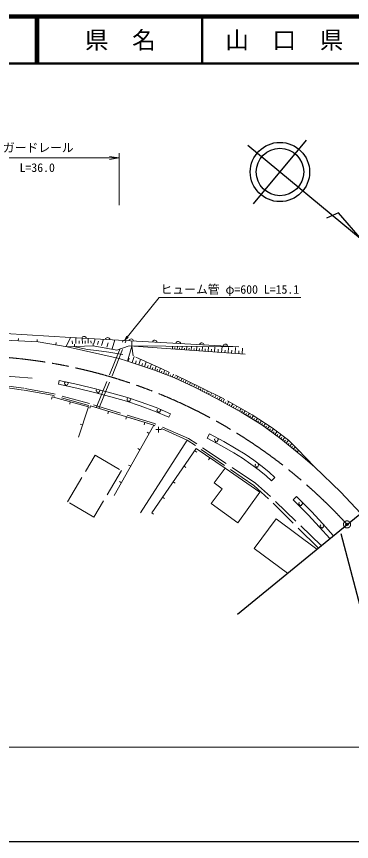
# Model space of a CAD drawing. Units: millimetres, scale not verified. Extents: x 40000 to 680000, y 20000 to 380000.
# Drawn here: x 293642 to 364611, y 205000 to 380000 of the extents above; entities that cross this region are included whole.
import ezdxf
from ezdxf.enums import TextEntityAlignment as Align

# ---------------------------------------------------------------- set-up
doc = ezdxf.new("R2010")
doc.units = ezdxf.units.MM
doc.header["$LTSCALE"] = 1000
doc.header["$PDMODE"] = 32
doc.header["$PDSIZE"] = 500
doc.linetypes.add('CHAIN', pattern=[18.5, 12, -1.5, 3.5, -1.5])
doc.linetypes.add('DASHED', pattern=[7.5, 6, -1.5])
for name, color, linetype, lineweight in [('M-BMK', 2, 'CHAIN', 13), ('M-BMK-OTRS', 5, 'Continuous', 25), ('M-BMK-SRVR', 3, 'Continuous', 25), ('M-STR-HTXT', 7, 'Continuous', 13), ('M-TTL', 2, 'Continuous', 140), ('M-TTL-BAND', 7, 'Continuous', 25), ('M-TTL-LINE', 7, 'Continuous', 50), ('M-WORK', 1, 'Continuous', 13)]:
    doc.layers.add(name, color=color, linetype=linetype, lineweight=lineweight)
doc.layers.add('M-OTRS', color=6, linetype='Continuous')
doc.layers.add('M-TTL-TXT', color=7, linetype='Continuous')
doc.styles.add('ＭＳ ゴシック', font='')
doc.styles.get('ＭＳ ゴシック').set_extended_font_data('MS Gothic')

# ---------------------------------------------------------------- blocks, each defined once
blk = doc.blocks.new('plus')
at = {"color": 0, "linetype": 'Continuous', "lineweight": -2}
for p, q in [((-1.25, 0), (1.25, 0)), ((0, -1.25), (0, 1.25))]:
    blk.add_line(p, q, dxfattribs=at)
blk = doc.blocks.new('open_arrow')
at = {"color": 0, "linetype": 'Continuous', "lineweight": -2}
blk.add_lwpolyline([(7.5, 1.25), (0, 0), (7.5, -1.25)], dxfattribs=at)

msp = doc.modelspace()

# ---------------------------------------------------------------- linework, layer by layer
at = {"layer": 'M-BMK'}
msp.add_circle((363666, 272254), 750, dxfattribs=at)
msp.add_arc((282459, 198055), 110000, 42.41797, 86.04884, dxfattribs=at)
at = {"layer": 'M-BMK-OTRS'}
for p, q in [((363666, 272254), (386858, 291283)), ((340474, 253224), (363666, 272254)), ((367489, 250944), (362417, 270290))]:
    msp.add_line(p, q, dxfattribs=at)
at = {"layer": 'M-BMK-SRVR'}
for p, q in [((343836, 340248), (355075, 353789)), ((366864, 332569), (342685, 352638)), ((361864, 338353), (359291, 337221)), ((366864, 332569), (361864, 338353))]:
    msp.add_line(p, q, dxfattribs=at)
for radius in [6284, 5028]:
    msp.add_circle((349455, 347018), radius, dxfattribs=at)
at = {"layer": 'M-OTRS'}
msp.add_point((363666, 272254), dxfattribs=at)
at = {"layer": 'M-STR-HTXT'}
for p, q in [((280918, 350000), (315359, 350000)), ((315359, 340000), (315359, 351000)), ((287242, 225000), (535281, 225000))]:
    msp.add_line(p, q, dxfattribs=at)
msp.add_lwpolyline([(316528, 311283), (323848, 320359), (353848, 320359)], dxfattribs=at)
at = {"layer": 'M-TTL'}
msp.add_line((680000, 380000), (40000, 380000), dxfattribs=at)
at = {"layer": 'M-TTL-BAND'}
msp.add_line((40000, 205000), (579000, 205000), dxfattribs=at)
at = {"layer": 'M-TTL-LINE'}
for p, q in [((297750, 380000), (297750, 370000)), ((298250, 380000), (298250, 370000)), ((333000, 380000), (333000, 370000)), ((40000, 370000), (680000, 370000))]:
    msp.add_line(p, q, dxfattribs=at)
at = {"layer": 'M-WORK'}
for p, q in [((294010, 311210), (294035, 311709)), ((298005, 311008), (298030, 311507)), ((340765, 309944), (305090, 311914)), ((306233, 310602), (306197, 311853)), ((307597, 310641), (307564, 311778)), ((308835, 310677), (308805, 311709)), ((310028, 310668), (310315, 311626)), ((311643, 310184), (312046, 311530)), ((301950, 310360), (302035, 310853)), ((305482, 310580), (305464, 311205)), ((305914, 309991), (305896, 310491)), ((306915, 310622), (306898, 311190)), ((308216, 310659), (308201, 311175)), ((309434, 310695), (309420, 311194)), ((309911, 310127), (309894, 310627)), ((310835, 310426), (311037, 311099)), ((312778, 309844), (313061, 310790)), ((313913, 309504), (314480, 311396)), ((317498, 310108), (340765, 309944)), ((318076, 311197), (318086, 310104)), ((318086, 310104), (318352, 308005)), ((326681, 309460), (326722, 310043)), ((327179, 309425), (327204, 309780)), ((327678, 309389), (327724, 310036)), ((328676, 309319), (328726, 310029)), ((329673, 309248), (329728, 310022)), ((330678, 309178), (330737, 310015)), ((331765, 309101), (331829, 310007)), ((332943, 309018), (333012, 309999)), ((334217, 308928), (334292, 309990)), ((335597, 308830), (335678, 309980)), ((337090, 308725), (337178, 309969)), ((338470, 308627), (338551, 309777)), ((339964, 308522), (340051, 309766)), ((328177, 309354), (328202, 309709)), ((329174, 309284), (329202, 309670)), ((330176, 309213), (330205, 309632)), ((331222, 309139), (331254, 309592)), ((332354, 309059), (332389, 309550)), ((333580, 308973), (333618, 309504)), ((334907, 308879), (334948, 309454)), ((336344, 308777), (336388, 309400)), ((337780, 308676), (337821, 309251)), ((339217, 308575), (339261, 309197)), ((340710, 308469), (340754, 309091)), ((341457, 308416), (341545, 309661)), ((317321, 306854), (317542, 307516)), ((318115, 306589), (318558, 307912)), ((318823, 306352), (319020, 306941)), ((319530, 306115), (319925, 307294)), ((320161, 305904), (320337, 306429)), ((320792, 305693), (321144, 306744)), ((321916, 305316), (322230, 306253)), ((321354, 305504), (321511, 305973)), ((322416, 305149), (322556, 305566)), ((322916, 304980), (323236, 305799)), ((323381, 304798), (323532, 305183)), ((323847, 304616), (324148, 305386)), ((324313, 304434), (324452, 304789)), ((324778, 304252), (325056, 304962)), ((325710, 303888), (325962, 304533)), ((288361, 303923), (296945, 303289)), ((302548, 301995), (302713, 302778)), ((325244, 304070), (325370, 304393)), ((326175, 303705), (326289, 303996)), ((326641, 303523), (326868, 304105)), ((327106, 303340), (327226, 303605)), ((327562, 303134), (327802, 303663)), ((328017, 302927), (328134, 303184)), ((328472, 302721), (328706, 303235)), ((328928, 302514), (329041, 302764)), ((329383, 302308), (329610, 302807)), ((329838, 302101), (329948, 302344)), ((330294, 301894), (330514, 302380)), ((330749, 301688), (330856, 301923)), ((331204, 301481), (331418, 301952)), ((331652, 301258), (331780, 301501)), ((332094, 301025), (332350, 301510)), ((332536, 300791), (332671, 301047)), ((332978, 300558), (333248, 301069)), ((301185, 299309), (301053, 298826)), ((333420, 300325), (333560, 300588)), ((333862, 300091), (334141, 300618)), ((334305, 299858), (334448, 300129)), ((334747, 299624), (335034, 300168)), ((335189, 299391), (335337, 299671)), ((335631, 299157), (335927, 299717)), ((336511, 298682), (336829, 299261)), ((305043, 298256), (304912, 297773)), ((336073, 298923), (336232, 299212)), ((336949, 298441), (337115, 298743)), ((337387, 298201), (337718, 298804)), ((337826, 297960), (337990, 298258)), ((338264, 297719), (338592, 298316)), ((338702, 297479), (338864, 297774)), ((339141, 297238), (339465, 297828)), ((308849, 297174), (308374, 297329)), ((309323, 297391), (309177, 296913)), ((313149, 296223), (313003, 295745)), ((339579, 296997), (339739, 297289)), ((340017, 296757), (340338, 297340)), ((340455, 296516), (340614, 296805)), ((340894, 296275), (341211, 296853)), ((341329, 296030), (341512, 296321)), ((341753, 295765), (342118, 296346)), ((342177, 295499), (342372, 295811)), ((342600, 295233), (342992, 295858)), ((316974, 295056), (316828, 294577)), ((326251, 295716), (325932, 294982)), ((343024, 294968), (343226, 295291)), ((343447, 294702), (343853, 295349)), ((343871, 294437), (344068, 294751)), ((344295, 294171), (344689, 294800)), ((344718, 293905), (344910, 294212)), ((345142, 293640), (345526, 294252)), ((307606, 293372), (307131, 293527)), ((320800, 293888), (320654, 293410)), ((345565, 293374), (345761, 293687)), ((345970, 293080), (346406, 293675)), ((346373, 292784), (346607, 293103)), ((346776, 292488), (347244, 293126)), ((347179, 292192), (347421, 292522)), ((347582, 291897), (348066, 292556)), ((321755, 291570), (321319, 291815)), ((334063, 290573), (334538, 291453)), ((347985, 291601), (348221, 291922)), ((348388, 291305), (348860, 291948)), ((348791, 291009), (349021, 291323)), ((349194, 290713), (349655, 291340)), ((349597, 290417), (349828, 290731)), ((349987, 290105), (350479, 290710)), ((319887, 274751), (329815, 290149)), ((350376, 289790), (350630, 290103)), ((350764, 289475), (351273, 290102)), ((351152, 289160), (351376, 289436)), ((351541, 288845), (351989, 289397)), ((351929, 288530), (352122, 288768)), ((319794, 288083), (319359, 288329)), ((331424, 287883), (331835, 287597)), ((352317, 288215), (352703, 288691)), ((352706, 287900), (352865, 288097)), ((353094, 287585), (353413, 287978)), ((334600, 286400), (334320, 285985)), ((317834, 284597), (317398, 284842)), ((329139, 284600), (329550, 284314)), ((348351, 282240), (347674, 281504)), ((315873, 281111), (315437, 281356)), ((326854, 281317), (327264, 281031)), ((324569, 278034), (324979, 277748)), ((352250, 277472), (352959, 278177)), ((322284, 274751), (322694, 274465))]:
    msp.add_line(p, q, dxfattribs=at)
at = {"layer": 'M-WORK', "linetype": 'DASHED'}
for p, q in [((310548, 297017), (316268, 311297)), ((311095, 296850), (316869, 311264)), ((304451, 277054), (310299, 286983)), ((310299, 286983), (315868, 283703)), ((315868, 283703), (310020, 273774)), ((310020, 273774), (304451, 277054))]:
    msp.add_line(p, q, dxfattribs=at)
at = {"layer": 'M-WORK'}
for points in [[(309911, 310127), (304399, 309940), (298254, 310995), (291262, 311349), (291324, 312742)], [(291324, 312742), (305090, 311914), (304127, 309986)], [(304399, 309940), (315359, 307454), (317141, 306915), (318090, 310066)], [(305724, 309985), (308702, 309385), (310602, 309150), (313205, 308775), (316184, 308306)], [(309911, 310127), (314871, 309217), (317498, 310108), (342078, 308373)], [(317141, 306915), (322887, 304991), (327086, 303349), (331378, 301403), (335998, 298963), (341252, 296079), (345591, 293358), (349649, 290379), (353871, 286955), (356779, 284492), (362373, 279074), (366551, 274621)], [(302713, 302778), (306619, 301954), (310371, 301034), (313830, 300093), (317159, 299172), (320076, 298200), (323205, 297038), (326251, 295716)], [(302548, 301995), (306441, 301174), (310171, 300259), (313619, 299321), (316926, 298406), (319810, 297445), (322906, 296296), (325932, 294982)], [(301185, 299309), (308862, 297213), (306767, 290803)], [(309323, 297391), (322728, 293299), (314341, 278387)], [(334063, 290573), (337049, 288962), (339676, 287414), (341529, 286288), (343312, 285069), (345047, 283755), (346525, 282559), (347674, 281504)], [(334538, 291453), (337541, 289833), (340190, 288272), (342072, 287129), (343896, 285881), (345664, 284543), (347178, 283317), (348351, 282240)], [(322284, 274751), (331736, 288331), (337858, 284203)], [(352250, 277472), (355421, 274282), (357814, 271679), (359994, 269241)], [(352959, 278177), (356144, 274973), (358555, 272351), (360739, 269907)], [(351047, 261900), (343962, 267146), (348652, 273431), (357247, 266987)]]:
    msp.add_lwpolyline(points, dxfattribs=at)
at = {"layer": 'M-WORK', "linetype": 'DASHED'}
for points in [[(356779, 284492), (353179, 288221), (351279, 290098), (347784, 292772), (343562, 295539), (337558, 298893), (332727, 301332), (324400, 305273), (318352, 308005)], [(358194, 267764), (347444, 278153), (344307, 281005), (330052, 290498), (322842, 293661), (309094, 297914), (301290, 300012), (295225, 301128), (290353, 301795), (287031, 301920), (286871, 299967)], [(357577, 267258), (347031, 277718), (343935, 280532), (329815, 290149), (322728, 293299), (308960, 297502), (301189, 299644), (295122, 300754), (290338, 301426), (287242, 301505), (287210, 299910)]]:
    msp.add_lwpolyline(points, dxfattribs=at)
at = {"layer": 'M-WORK'}
msp.add_lwpolyline([(337858, 284203), (345175, 279090), (340565, 272616), (334889, 276721), (337235, 279840), (335546, 281107)], close=True, dxfattribs=at)
for centre, radius, start, end in [((307944, 311644), 512, 9.51933, 164.15856), ((312937, 311368), 512, 9.51933, 164.15856), ((317929, 311092), 512, 9.51933, 164.15856), ((322921, 310817), 512, 9.51933, 164.15856), ((327914, 310541), 512, 9.51933, 164.15856), ((332906, 310265), 512, 9.51933, 164.15856), ((337898, 309990), 512, 9.51933, 164.15856), ((304025, 302184), 240, 113.44836, 257.2818), ((304186, 301937), 214, 176.52859, 3.47141), ((304346, 302184), 240, 282.7182, 66.55164), ((310748, 300599), 240, 113.44836, 257.2818), ((310909, 300353), 214, 176.52859, 3.47141), ((311070, 300599), 240, 282.7182, 66.55164), ((317295, 298772), 240, 113.44836, 257.2818), ((317455, 298525), 214, 176.52859, 3.47141), ((317616, 298772), 240, 282.7182, 66.55164), ((323640, 296477), 240, 113.44836, 257.2818), ((323800, 296230), 214, 176.52859, 3.47141), ((323961, 296477), 240, 282.7182, 66.55164), ((335824, 290223), 240, 113.44836, 257.2818), ((335985, 289976), 214, 176.52859, 3.47141), ((336146, 290223), 240, 282.7182, 66.55164), ((344417, 284851), 240, 113.44836, 257.2818), ((344578, 284604), 214, 176.52859, 3.47141), ((344739, 284851), 240, 282.7182, 66.55164), ((353675, 276682), 240, 113.44836, 257.2818), ((353996, 276682), 240, 282.7182, 66.55164), ((353836, 276436), 214, 176.52859, 3.47141), ((358207, 271935), 240, 113.44836, 257.2818), ((358367, 271688), 214, 176.52859, 3.47141), ((358528, 271935), 240, 282.7182, 66.55164)]:
    msp.add_arc(centre, radius, start, end, dxfattribs=at)

# ---------------------------------------------------------------- block references
at = {"layer": 'M-STR-HTXT'}
for p, xscale, yscale, rotation in [((315359, 350000), 267, 267, 180), ((316528, 311283), 133, 133, 51.1)]:
    msp.add_blockref('open_arrow', p, dxfattribs=dict(at, xscale=xscale, yscale=yscale, rotation=rotation))
at = {"layer": 'M-WORK', "xscale": 480, "yscale": 480}
msp.add_blockref('plus', (323740, 292363), dxfattribs=at)

# ---------------------------------------------------------------- texts
at = {"layer": 'M-STR-HTXT', "style": 'ＭＳ ゴシック'}
for s, p in [('ガードレール', (298255, 352163)), ('ヒューム管 φ=600 L=15.1', (338848, 322109))]:
    msp.add_text(s, height=1833, dxfattribs=at).set_placement(p, align=Align.MIDDLE_CENTER)
msp.add_text('L=36.0', height=1833, dxfattribs=at).set_placement((298031, 346477), align=Align.BOTTOM_CENTER)
at = {"layer": 'M-TTL-TXT', "style": 'ＭＳ ゴシック'}
for s, p in [('県\u3000名', (315625, 375000)), ('山\u3000口\u3000県', (350375, 375000))]:
    msp.add_text(s, height=3666, dxfattribs=at).set_placement(p, align=Align.MIDDLE_CENTER)

doc.saveas('drawing.dxf')
